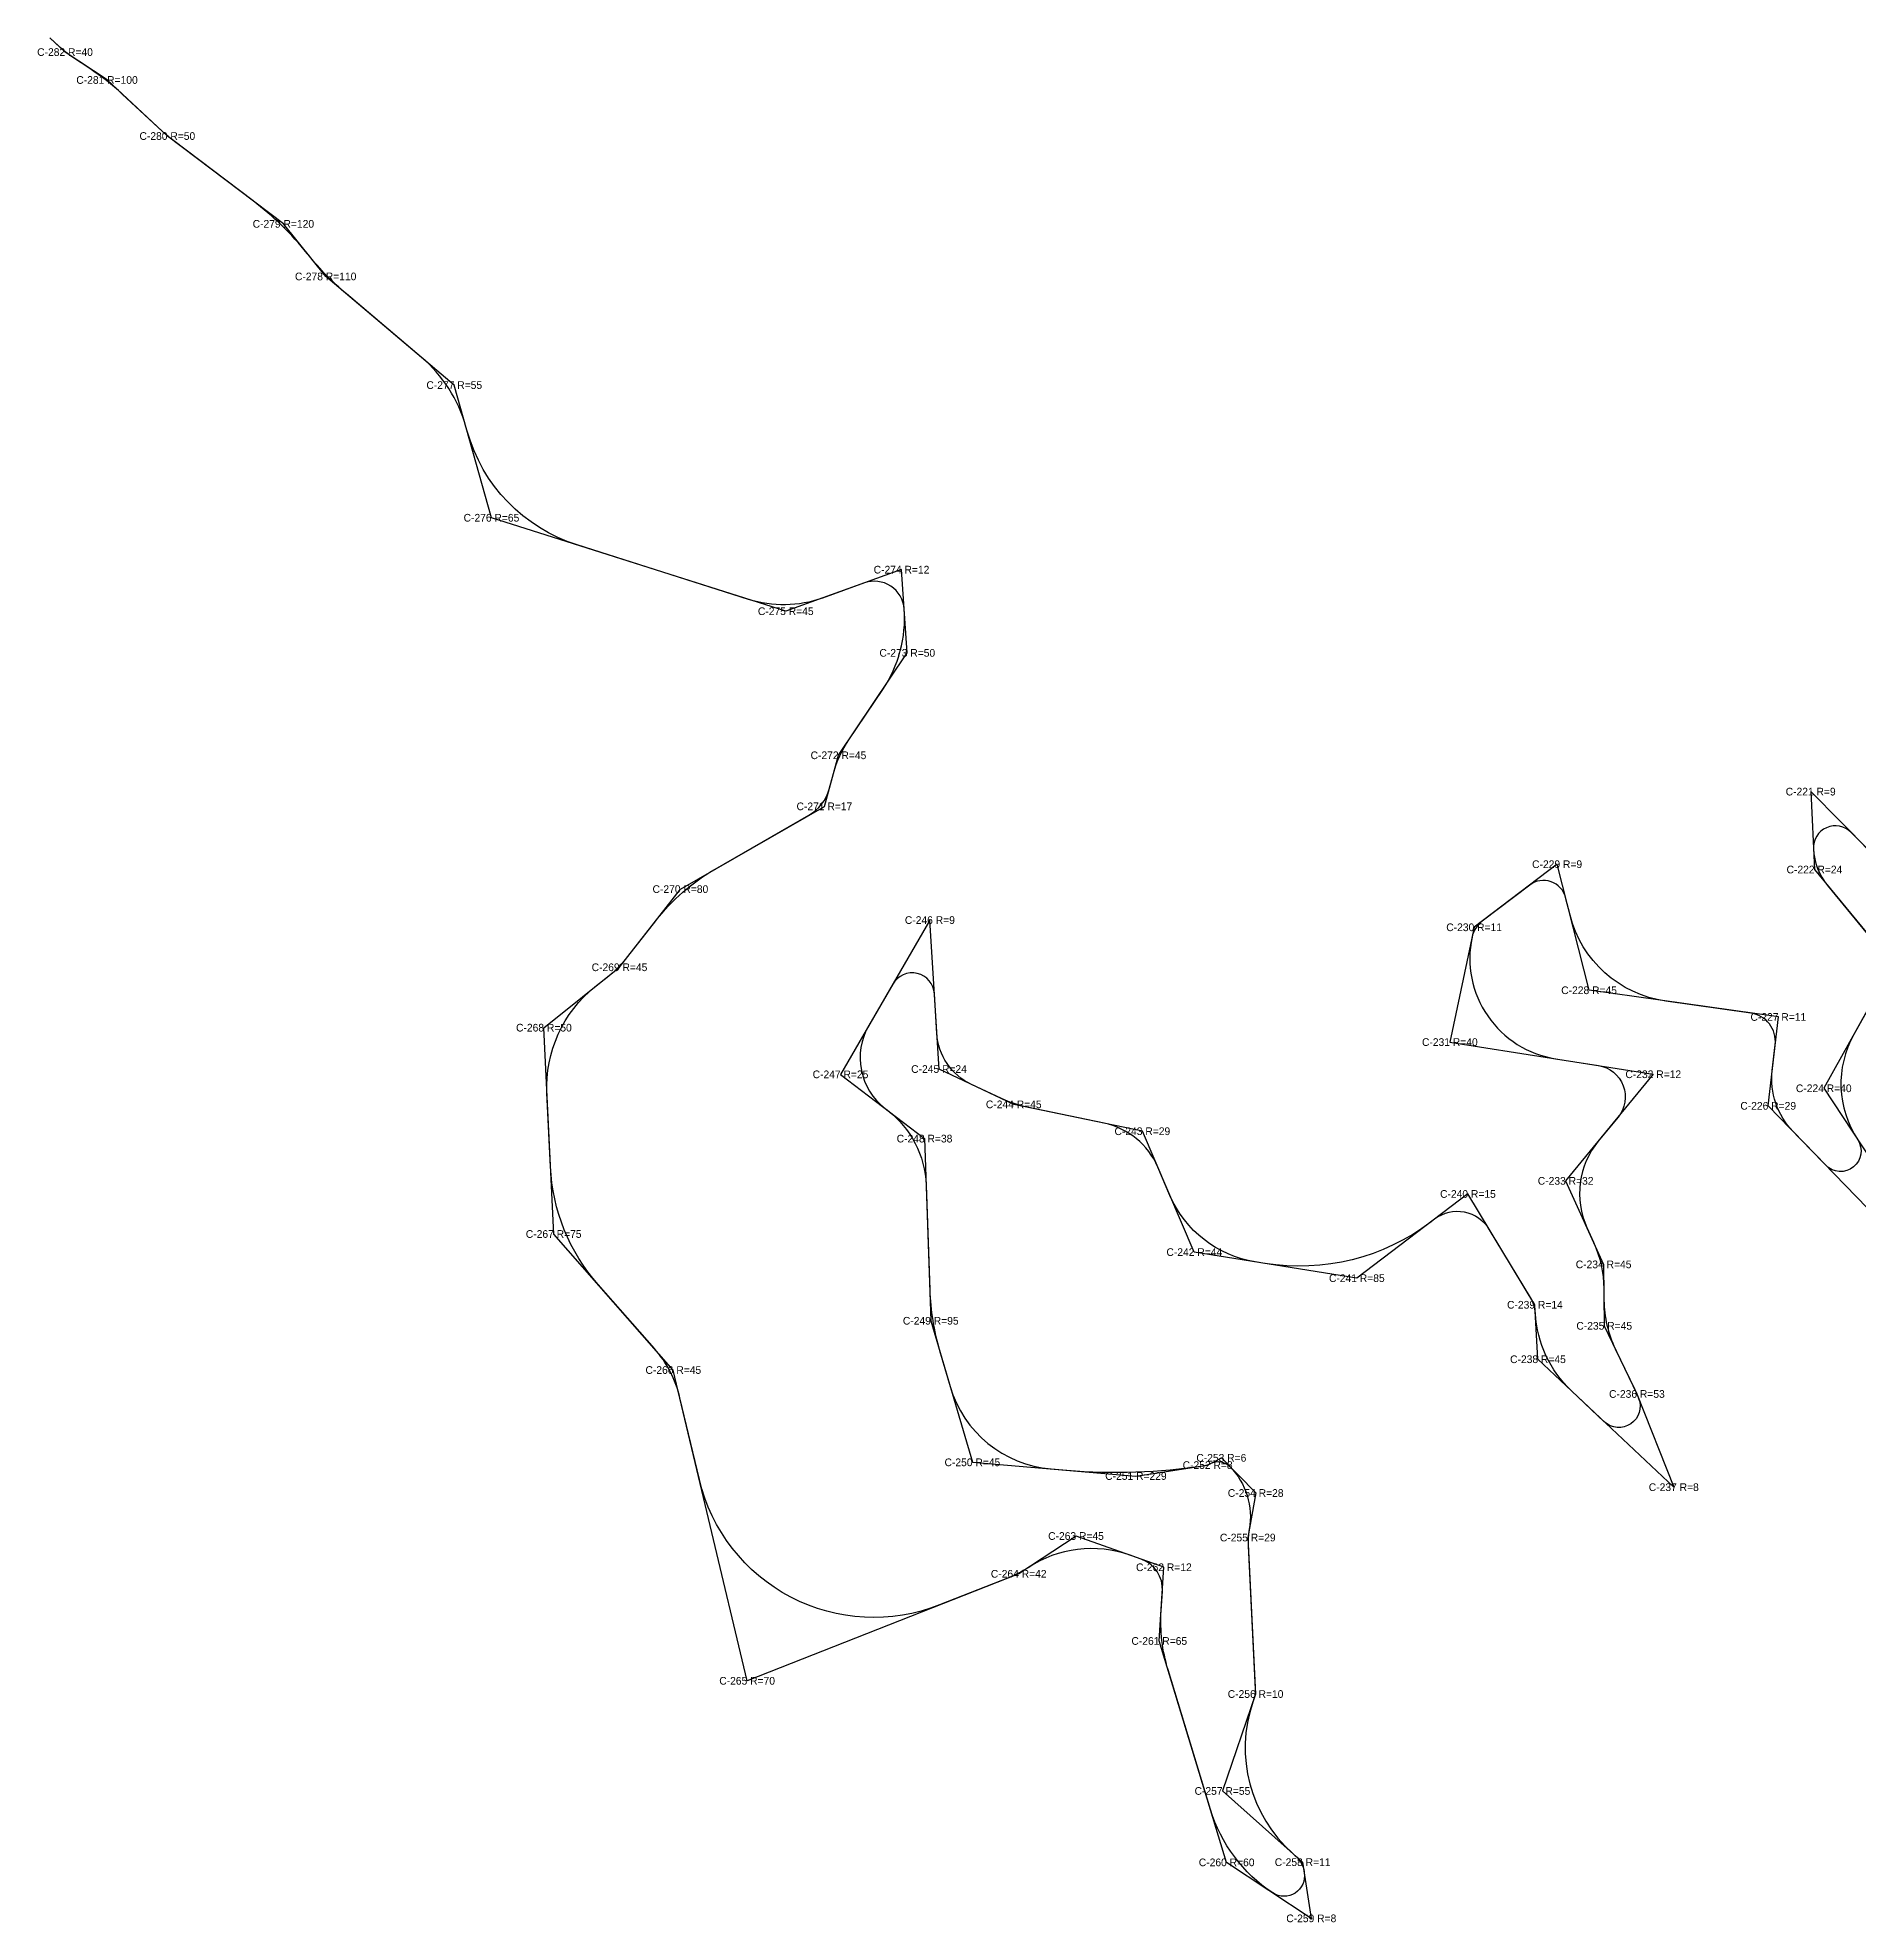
# Model space of a CAD drawing. Header units: metres. Extents: x 607202 to 613062, y 9471423 to 9472878.
# Drawn here: x 607202 to 607912, y 9471548 to 9472283 of the extents above; entities that cross this region are included whole.
import ezdxf
from ezdxf.enums import TextEntityAlignment as Align

# ---------------------------------------------------------------- set-up
doc = ezdxf.new("R2010")
doc.units = ezdxf.units.M
for name, color, linetype in [('EJE', 1, 'Continuous'), ('EJE-PI', 4, 'Continuous'), ('EJE-PI-TXT', 2, 'Continuous')]:
    doc.layers.add(name, color=color, linetype=linetype)

msp = doc.modelspace()

# ---------------------------------------------------------------- linework, layer by layer
at = {"layer": 'EJE'}
for points in [[(607919.24, 9471909.43), (607910.68, 9471894.08, 0.27993), (607912.21, 9471853.01, -0.910504), (607899.79, 9471843.03), (607886.97, 9471856.24, -0.224783), (607878.86, 9471880.06), (607880.01, 9471890.08, 0.406585), (607870.45, 9471902.45), (607837.28, 9471907.13, -0.304552), (607799.95, 9471940.64), (607798.21, 9471947.51, 0.537466), (607784.19, 9471952.41), (607765.7, 9471938.35, 0.179966), (607761.69, 9471932.02, 0.429418), (607794.32, 9471884.59), (607811.03, 9471881.95, -0.579858), (607818.67, 9471861.82), (607810.97, 9471852.45, 0.286075), (607806.53, 9471818.69), (607809.11, 9471812.99, -0.10441), (607813.14, 9471794.84), (607813.19, 9471790.34, 0.109525), (607817.6, 9471771.37), (607825.23, 9471755.44, -0.017461), (607826.72, 9471752.02, -0.801779), (607813.31, 9471742.93), (607800.49, 9471755.01, -0.19205), (607786.43, 9471785.22, 0.122456), (607784.5, 9471791.44), (607768.54, 9471817.85, 0.445359), (607747.08, 9471821.97), (607745.68, 9471820.91, -0.204763), (607680.86, 9471804.71), (607677.09, 9471805.32, -0.256877), (607643.79, 9471831.27), (607639.04, 9471842.32, 0.244483), (607618.11, 9471859.44), (607588.04, 9471865.71, -0.058953), (607578.01, 9471869.08), (607566.27, 9471874.62, -0.273621), (607552.79, 9471894.52), (607551.85, 9471909.96, 0.742798), (607535.64, 9471913.79), (607526.23, 9471897.55, 0.377224), (607532.68, 9471865.16), (607533.57, 9471864.48, -0.224631), (607548.62, 9471835.29), (607550.02, 9471794.37, 0.063112), (607553.83, 9471770.78), (607557.99, 9471756.64, 0.309651), (607597.41, 9471724.5), (607603.58, 9471723.99, 0.058714), (607657.24, 9471725.8, 0.084134), (607659.62, 9471726.59, -0.332526), (607667.19, 9471725.4, -0.241919), (607674.74, 9471700.92, 0.056462), (607674.33, 9471694.45), (607677.11, 9471638.56, -0.09503), (607676.58, 9471634.8), (607676.1, 9471633.4, 0.302153), (607691.62, 9471574.5), (607692.72, 9471573.52, -0.174613), (607696.16, 9471567.22), (607696.21, 9471566.87, -0.650975), (607683.93, 9471559, -0.174489), (607659.63, 9471591.58), (607643.04, 9471646.1, -0.089634), (607640.35, 9471669.06), (607640.84, 9471676.79, 0.334544), (607632.61, 9471689.24), (607628.26, 9471690.79, 0.235522), (607588.39, 9471685.94, -0.052126), (607580.71, 9471681.95), (607553.87, 9471671.38, -0.456471), (607460.11, 9471720.34), (607452.55, 9471752.2, 0.12264), (607442.56, 9471771.51), (607420.61, 9471796.47, -0.170099), (607402.02, 9471842.45), (607400.65, 9471871.25, -0.240434), (607419.38, 9471912.67), (607424.81, 9471917.01, 0.058738), (607432.21, 9471924.51), (607443.08, 9471938.45, -0.09711), (607466.32, 9471958.65), (607502.86, 9471979.65, 0.19754), (607510.77, 9471989.88), (607512.46, 9471996.01, -0.080897), (607518.5, 9472009.15), (607531.71, 9472028.8, 0.166875), (607540.09, 9472060.17, 0.497319), (607524.53, 9472070.33), (607508.16, 9472064.45, -0.164572), (607479.33, 9472063.91), (607412.42, 9472085.17, -0.252626), (607369.51, 9472129.57), (607369.02, 9472131.32, 0.150066), (607351.56, 9472158.48), (607322.36, 9472183.16, -0.04802), (607307.64, 9472198.24), (607307.04, 9472198.98, 0.061449), (607285.96, 9472219.46), (607254.49, 9472243.29, -0.025134), (607250.64, 9472246.51), (607234.88, 9472261.15, 0.040542), (607222.17, 9472271.18), (607215.45, 9472275.64, -0.043645), (607210.01, 9472279.98), (607206.64, 9472283.19)], [(607919.61, 9471962.94), (607909.64, 9471972.99, 0.687253), (607894.94, 9471966.51, 0.161377), (607900.45, 9471952.25), (607917.22, 9471931.87, -0.308545)]]:
    msp.add_lwpolyline(points, format="xyb", dxfattribs=at)
at = {"layer": 'EJE-PI'}
msp.add_lwpolyline([(607928.69, 9471953.79), (607893.86, 9471988.89), (607895.33, 9471958.47), (607925.88, 9471921.34), (607898.97, 9471873.08), (607959.13, 9471781.88), (607877.28, 9471866.23), (607881.25, 9471900.92), (607807.37, 9471911.35), (607794.9, 9471960.55), (607762.51, 9471935.93), (607753.03, 9471891.12), (607832.43, 9471878.56), (607798.23, 9471836.95), (607813.04, 9471804.34), (607813.29, 9471780.36), (607826.04, 9471753.76), (607840.44, 9471717.37), (607787.43, 9471767.31), (607786.24, 9471788.57), (607760.09, 9471831.83), (607716.73, 9471798.96), (607653.3, 9471809.13), (607633.02, 9471856.32), (607582.82, 9471866.8), (607553.65, 9471880.59), (607550.09, 9471938.74), (607515.21, 9471878.52), (607548, 9471853.44), (607550.43, 9471782.33), (607566.69, 9471727.07), (607630.51, 9471721.73), (607658.5, 9471725.99), (607663.85, 9471728.83), (607677.25, 9471715.1), (607674.16, 9471697.71), (607677.21, 9471636.63), (607664.28, 9471598.79), (607695.58, 9471570.99), (607698.96, 9471549.06), (607665.92, 9471570.91), (607639.62, 9471657.34), (607641.42, 9471686.11), (607607.12, 9471698.31), (607584.76, 9471683.55), (607478.77, 9471641.79), (607449.96, 9471763.1), (607403.26, 9471816.2), (607399.45, 9471896.74), (607428.95, 9471920.32), (607452.72, 9471950.83), (607508.92, 9471983.14), (607514.41, 9472003.07), (607541.28, 9472043.05), (607539.02, 9472075.53), (607493.84, 9472059.31), (607378.98, 9472095.79), (607364.46, 9472147.58), (607314.27, 9472189.99), (607297.76, 9472210.52), (607252.48, 9472244.8), (607228.93, 9472266.68), (607212.54, 9472277.57), (607206.64, 9472283.19)], dxfattribs=at)

# ---------------------------------------------------------------- texts
at = {"layer": 'EJE-PI-TXT'}
for s, p in [('C-282 R=40', (607212.54, 9472277.57)), ('C-281 R=100', (607228.93, 9472266.68)), ('C-280 R=50', (607252.48, 9472244.8)), ('C-279 R=120', (607297.76, 9472210.52)), ('C-278 R=110', (607314.27, 9472189.99)), ('C-277 R=55', (607364.46, 9472147.58)), ('C-276 R=65', (607378.98, 9472095.79)), ('C-274 R=12', (607539.02, 9472075.53)), ('C-275 R=45', (607493.84, 9472059.31)), ('C-273 R=50', (607541.28, 9472043.05)), ('C-272 R=45', (607514.41, 9472003.07)), ('C-221 R=9', (607893.86, 9471988.89)), ('C-271 R=17', (607508.92, 9471983.14)), ('C-229 R=9', (607794.9, 9471960.55)), ('C-222 R=24', (607895.33, 9471958.47)), ('C-270 R=80', (607452.72, 9471950.83)), ('C-246 R=9', (607550.09, 9471938.74)), ('C-230 R=11', (607762.51, 9471935.93)), ('C-269 R=45', (607428.95, 9471920.32)), ('C-228 R=45', (607807.37, 9471911.35)), ('C-227 R=11', (607881.25, 9471900.92)), ('C-268 R=50', (607399.45, 9471896.74)), ('C-231 R=40', (607753.03, 9471891.12)), ('C-247 R=25', (607515.21, 9471878.52)), ('C-245 R=24', (607553.65, 9471880.59)), ('C-232 R=12', (607832.43, 9471878.56)), ('C-224 R=40', (607898.97, 9471873.08)), ('C-244 R=45', (607582.82, 9471866.8)), ('C-226 R=29', (607877.28, 9471866.23)), ('C-248 R=38', (607548, 9471853.44)), ('C-243 R=29', (607633.02, 9471856.32)), ('C-240 R=15', (607760.09, 9471831.83)), ('C-233 R=32', (607798.23, 9471836.95)), ('C-267 R=75', (607403.26, 9471816.2)), ('C-242 R=44', (607653.3, 9471809.13)), ('C-234 R=45', (607813.04, 9471804.34)), ('C-241 R=85', (607716.73, 9471798.96)), ('C-239 R=14', (607786.24, 9471788.57)), ('C-249 R=95', (607550.43, 9471782.33)), ('C-235 R=45', (607813.29, 9471780.36)), ('C-238 R=45', (607787.43, 9471767.31)), ('C-266 R=45', (607449.96, 9471763.1)), ('C-236 R=53', (607826.04, 9471753.76)), ('C-253 R=6', (607663.85, 9471728.83)), ('C-250 R=45', (607566.69, 9471727.07)), ('C-251 R=229', (607630.51, 9471721.73)), ('C-252 R=8', (607658.5, 9471725.99)), ('C-254 R=28', (607677.25, 9471715.1)), ('C-237 R=8', (607840.44, 9471717.37)), ('C-263 R=45', (607607.12, 9471698.31)), ('C-255 R=29', (607674.16, 9471697.71)), ('C-264 R=42', (607584.76, 9471683.55)), ('C-262 R=12', (607641.42, 9471686.11)), ('C-261 R=65', (607639.62, 9471657.34)), ('C-265 R=70', (607478.77, 9471641.79)), ('C-256 R=10', (607677.21, 9471636.63)), ('C-257 R=55', (607664.28, 9471598.79)), ('C-260 R=60', (607665.92, 9471570.91)), ('C-258 R=11', (607695.58, 9471570.99)), ('C-259 R=8', (607698.96, 9471549.06))]:
    msp.add_text(s, height=3, dxfattribs=at).set_placement(p, align=Align.MIDDLE_CENTER)

doc.saveas('drawing.dxf')
